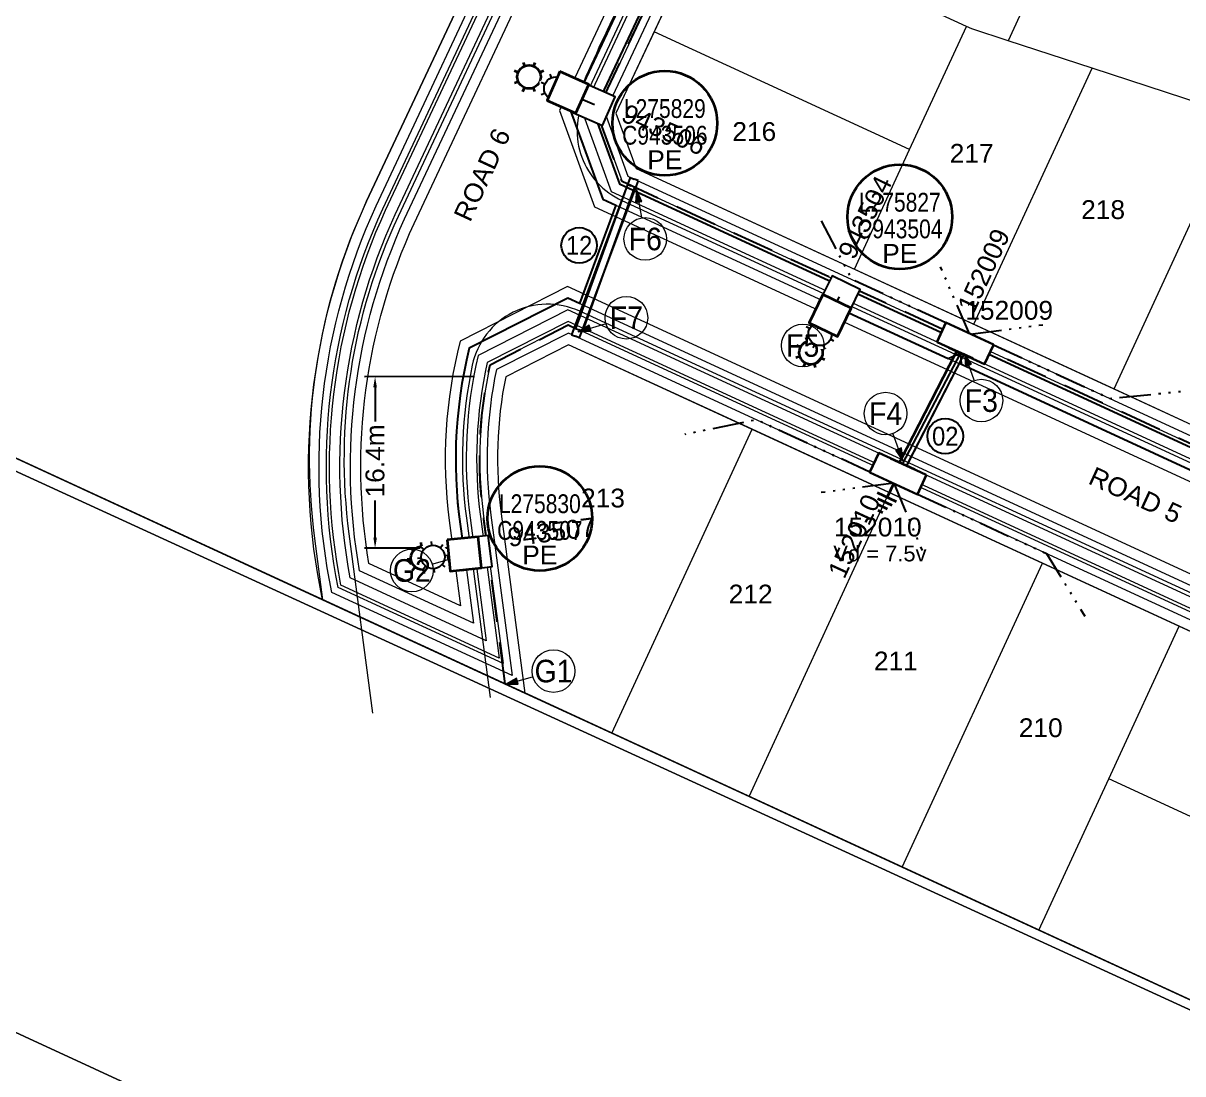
# Model space of a CAD drawing. Header units: metres. Extents: x 0 to 307451, y 0 to 6277344.
# Drawn here: x 304976.5 to 305087.4, y 6275243.7 to 6275344.1 of the extents above; entities that cross this region are included whole.
import ezdxf
from ezdxf import colors
from ezdxf.entities.mleader import LeaderData, LeaderLine
from ezdxf.enums import TextEntityAlignment as Align
from ezdxf.math import Vec2, Vec3

# ---------------------------------------------------------------- set-up
doc = ezdxf.new("R2010")
doc.units = ezdxf.units.M
doc.linetypes.add('IE Trench LV', pattern=[6, 4, -2])
doc.linetypes.add('PHANTOMX2', pattern=[6.6, 3, -0.75, 0.2, -0.75, 0.2, -0.75, 0.2, -0.75])
doc.layers.get('0').update_dxf_attribs({"color": 6})
for name, color, linetype, lineweight in [('_User Miscellaneous1', 30, 'Continuous', 13), ('_User Miscellaneous2', 31, 'Continuous', 13), ('_User_LV_Exist', 5, 'Continuous', 35), ('_User_SL_Exist', 4, 'Continuous', 35), ('Cadastre Developer_SP_NEW', 92, 'Continuous', 15), ('Cadastre Land Parcels_SP_EXT', 118, 'Continuous', 15), ('Cadastre Roads_SP_NEW', 214, 'Continuous', 15)]:
    doc.layers.add(name, color=color, linetype=linetype, lineweight=lineweight)
doc.layers.add('_User Miscellaneous10', color=252, linetype='Continuous', lineweight=13, plot=False, transparency=0.75)
for name, color, linetype in [('Duct_SP_NEW', 2, 'Continuous'), ('Equip_SP_SL_NEW', 2, 'Continuous'), ('Mains_LV_New_R6', 2, 'Cable Z'), ('Mains_LV_New_T84', 2, 'Cable x'), ('Services_SP_NEW_UG', 2, 'IE Trench LV'), ('SupportsUG_SP_LV_NEW', 2, 'Continuous'), ('SupportsUG_SP_LV_SL_NEW', 2, 'Continuous'), ('Trench_SP_NEW', 2, 'Continuous'), ('UG_Details_SP_MISC', 7, 'Continuous')]:
    doc.layers.add(name, color=color, linetype=linetype)
doc.styles.add('ieISOCP', font='arial.ttf', dxfattribs={"height": 1.5})
doc.styles.add('SL_LABEL', font='arial.ttf', dxfattribs={"height": 2})
doc.styles.get("Standard").update_dxf_attribs({"font": 'arial.ttf'})
doc.linetypes.add('Cable New UG', pattern='A,5.5,-0.01,["X",Standard,S=1.8,R=0,X=0,Y=-0.94],-1.7', length=7.21)
doc.linetypes.add('Cable o', pattern='A,3.5,-0.01,["O",Standard,S=1.25,R=0,X=0,Y=-0.63],-1.36', length=4.87)
doc.linetypes.add('Cable x', pattern='A,4.5,-0.01,["X",Standard,S=1.25,R=0,X=0,Y=-0.65],-1.2', length=5.71)
doc.linetypes.add('Cable Z', pattern='A,5,-0.01,["Z",Standard,S=1.5,R=0,X=0,Y=-0.75],-1.3', length=6.31)
doc.dimstyles.new('1.8mm_1_1000', dxfattribs={"dimtxt": 1.8, "dimasz": 2, "dimexe": 1, "dimexo": 3, "dimgap": 0.5, "dimtad": 0, "dimtoh": 1, "dimlfac": -1, "dimzin": 12, "dimdsep": 46, "dimtxsty": 'Standard', "dimcen": 1, "dimclrd": 256, "dimclre": 256, "dimclrt": 256, "dimazin": 3, "dimtfac": 1, "dimtmove": 0, "dimatfit": 3, "dimfxl": 1, "dimtolj": 1, "dimtzin": 0, "dimlwd": -1, "dimlwe": -1, "dimarcsym": 0})

# ---------------------------------------------------------------- blocks, each defined once
blk = doc.blocks.new('PILLAR_NEW')
at = {"width": 0.9}
blk.add_attdef('ASSET_NUM', text='', height=2, dxfattribs=at).set_placement((4, 2), align=Align.MIDDLE_LEFT)
for tag, p, flags in [('SUBURB', (-2, 0), 1), ('STREETNAME', (-1.8, 0), 9), ('PARENT', (-1.6, 0), 9), ('NOTES', (-1.4, 0), 9), ('LOCATION', (-1.2, 0), 9), ('LEGEND', (-1, 0), 9), ('USAGE', (-0.8, 0), 9), ('SUPPORT_TYPE', (-0.6, 0), 9), ('STATE', (-0.4, 0), 9), ('OWNED_BY', (-0.2, 0), 9)]:
    blk.add_attdef(tag, p, '', height=0.2, rotation=270, dxfattribs=dict(flags=flags))
blk.add_wipeout([(1, 2.5), (1, -2.5), (-1, -2.5), (-1, 2.5)])
blk.add_lwpolyline([(-1, 2.5), (-1, -1.25), (-1, 1.25), (-1, -2.5), (1, -2.5), (1, 2.5)], close=True)
blk = doc.blocks.new('*U295')
blk.add_circle((0, 0), 1.7)
at = {"width": 0.9}
blk.add_attdef('CODE', text='', height=1.8, dxfattribs=at).set_placement((0, 0), align=Align.MIDDLE_CENTER)
at = {"flags": 1}
blk.add_attdef('Z', (0, 0), '', height=0.2, dxfattribs=at)
blk = doc.blocks.new('*U331')
at = {"layer": '_User_LV_Exist'}
for p, q in [((2.5, 1), (2.5, -1)), ((3, 0.75), (3, -0.75)), ((3.5, 0.5), (3.5, -0.5)), ((4, 0.25), (4, -0.25))]:
    blk.add_line(p, q, dxfattribs=at)
at = {"width": 0.9}
blk.add_attdef('ASSET_NUM', text='', height=2, dxfattribs=at).set_placement((4, 2), align=Align.MIDDLE_LEFT)
for tag, p, flags in [('SUBURB', (-2, 0), 1), ('STREETNAME', (-1.8, 0), 9), ('PARENT', (-1.6, 0), 9), ('NOTES', (-1.4, 0), 9), ('LOCATION', (-1.2, 0), 9), ('LEGEND', (-1, 0), 9), ('USAGE', (-0.8, 0), 9), ('SUPPORT_TYPE', (-0.6, 0), 9), ('STATE', (-0.4, 0), 9), ('OWNED_BY', (-0.2, 0), 9)]:
    blk.add_attdef(tag, p, '', height=0.2, rotation=270, dxfattribs=dict(flags=flags))
blk.add_wipeout([(1, 2.5), (1, -2.5), (-1, -2.5), (-1, 2.5)])
blk.add_lwpolyline([(-1, 2.5), (-1, -1.25), (-1, 1.25), (-1, -2.5), (1, -2.5), (1, 2.5)], close=True)
at = {"layer": '_User_LV_Exist'}
blk.add_line((1, 0), (2.5, 0), dxfattribs=at)
blk = doc.blocks.new('*D336')
at = {"layer": 'SupportsUG_SP_LV_SL_NEW', "transparency": 16777216}
for p, q in [((305019.64, 6275310.33), (305009.15, 6275310.32)), ((305010.15, 6275309.32), (305010.15, 6275306.05)), ((305010.15, 6275294.92), (305010.15, 6275298.5)), ((305019.64, 6275293.92), (305009.15, 6275293.92))]:
    blk.add_line(p, q, dxfattribs=at)
for points in [[(305010.32, 6275309.32), (305009.98, 6275309.32), (305010.15, 6275310.32)], [(305010.32, 6275294.92), (305009.99, 6275294.92), (305010.15, 6275293.92)]]:
    blk.add_solid(points, dxfattribs=at)
at = {"layer": 'SupportsUG_SP_LV_SL_NEW', "transparency": 16777216, "insert": (305010.15, 6275302.27), "char_height": 1.8, "attachment_point": 5, "rotation": 90.008}
blk.add_mtext('\\A1;16.4m', dxfattribs=at)
blk = doc.blocks.new('COLUMN_NEW')
at = {"width": 0.9, "flags": 8}
blk.add_attdef('ASSET_NUM', text='', height=2, dxfattribs=at).set_placement((4, 2), align=Align.MIDDLE_LEFT)
at = {"flags": 1}
blk.add_attdef('Z', (-2.35, -1.81), '', height=0.2, rotation=270, dxfattribs=at)
at = {"ltscale": 10}
blk.add_wipeout([(-1.5, -1.5), (-1.5, 1.5), (1.5, 1.5), (1.5, -1.5)], dxfattribs=at)
blk.add_lwpolyline([(-1.5, 1.5), (-1.5, -1.5), (1.5, -1.5), (1.5, 1.5)], close=True)
at = {"flags": 9}
for tag, p in [('NOTES', (-2, -1.81)), ('SUBURB', (-1.8, -1.81)), ('STREETNAME', (-1.6, -1.81)), ('LOCATION', (-1.4, -1.81)), ('LEGEND', (-1.2, -1.81)), ('USAGE', (-1, -1.81)), ('STATE', (-0.8, -1.81)), ('OWNED_BY', (-0.6, -1.81)), ('COLUMN_TYPE', (-0.4, -1.81)), ('STREET_CODE', (-0.2, -1.81)), ('STRUCTURE_PLANT_NUMBER', (0.03, -1.81))]:
    blk.add_attdef(tag, text='', height=0.2, rotation=270, dxfattribs=at).set_placement(p, align=Align.MIDDLE_LEFT)
blk = doc.blocks.new('SL_LANTERN_NEW')
at = {"flags": 9}
for tag, p in [('LANTNUMBER', (-1.4, 2.6)), ('LOUTREACH', (-1.4, 2.2)), ('LOUTREACHVOCAB', (-1.4, 2)), ('LRATECODE', (-1.4, 1.8)), ('LREMOVE', (-1.4, 1.6)), ('LREPLACE', (-1.4, 1.4)), ('LTYPE', (-1.4, 1.2)), ('LTYPEVOCAB', (-1.4, 1)), ('LEGEND', (-1.4, 0.8)), ('SUBURB', (-1.4, 0.6)), ('STREETNAME', (-1.4, 0.4)), ('LOCATION', (-1.4, 0.2)), ('LNEW', (-6.4, 0)), ('LMASTVOCAB', (-6.2, 0)), ('LMAST', (-6, 0)), ('LLAMPVOCAB', (-5.8, 0)), ('LLAMP', (-5.6, 0)), ('LEXIST', (-5.4, 0)), ('LCHARGE3PERCENT', (-5.2, 0)), ('LCHARGE3', (-5, 0)), ('LCHARGE2PERCENT', (-4.8, 0)), ('LCHARGE2', (-4.6, 0)), ('LCHARGE1PERCENT', (-4.4, 0)), ('LCHARGE1', (-4.2, 0)), ('LCATEGORY', (-4, 0)), ('LBRACKETVOCAB', (-3.8, 0)), ('LBRACKET', (-3.6, 0)), ('LKINGHEIGHT', (-3.4, 0)), ('CREPLACE', (-3.2, 0)), ('CREMOVE', (-3, 0)), ('CNUMBER', (-2.8, 0)), ('CNEW', (-2.6, 0)), ('CEXIST', (-2.4, 0)), ('USAGE', (-2.2, 0)), ('STATE', (-2, 0)), ('OWNED_BY', (-1.8, 0)), ('ORIENTATION', (-1.6, 0)), ('OPERATING_VOLTAGE', (-1.4, 0)), ('MAINTAINED_BY', (-1.4, -0.66)), ('NOTES', (-1.4, 0)), ('NO_PHASES', (-1.2, 0)), ('LANTERN_TYPE', (-1, 0)), ('LANTERN_PURPOSE', (-0.8, 0)), ('CONTROL_TYPE', (-0.6, 0)), ('CONSTRUCTED_VOLTAGE', (-0.4, 0))]:
    blk.add_attdef(tag, text='', height=0.2, rotation=270, dxfattribs=at).set_placement(p, align=Align.MIDDLE_LEFT)
at = {"style": 'SL_LABEL', "flags": 8}
blk.add_attdef('ASSET_NUM', text='', height=1, dxfattribs=at).set_placement((7, 1), align=Align.MIDDLE_LEFT)
for tag, p, height, flags in [('OPERATED_BY', (-1.4, -0.41), 0.2, 9), ('Z', (0, 0), 0.001, 1)]:
    blk.add_attdef(tag, p, '', height=height, rotation=270, dxfattribs=dict(flags=flags))
at = {"style": 'SL_LABEL', "flags": 9}
blk.add_attdef('STREET_CODE', text='', height=0.001, rotation=270, dxfattribs=at).set_placement((0, 0), align=Align.MIDDLE_LEFT)
at = {"flags": 8}
blk.add_attdef('LNUMBER', text='', height=1, dxfattribs=at).set_placement((7, -1), align=Align.MIDDLE_LEFT)
blk.add_wipeout([(5.69, 0), (5.06, -1.06), (4, -1.69), (2.94, -1.06), (2.31, 0), (2.94, 1.06), (4, 1.69), (5.06, 1.06)])
for p, q in [((4, 1.5), (4, 1.12)), ((0, 0), (2.88, 0)), ((2.94, 1.06), (3.2, 0.8)), ((5.06, 1.06), (4.8, 0.8)), ((2.94, -1.06), (3.2, -0.8)), ((5.06, -1.06), (4.8, -0.8)), ((5.13, 0), (5.5, 0)), ((4, -1.12), (4, -1.5))]:
    blk.add_line(p, q)
blk.add_circle((4, 0), 1.12)
blk = doc.blocks.new('*U200')
at = {"ltscale": 0.1}
blk.add_circle((0, 0), 5, dxfattribs=at)
at = {"insert": (0, -2.6), "char_height": 1.8, "attachment_point": 2}
blk.add_mtext('PE', dxfattribs=at)
at = {"width": 0.8}
blk.add_attdef('SNUMBER', text='', height=1.8, dxfattribs=at).set_placement((0, 0.5), align=Align.CENTER)
at = {"flags": 1}
blk.add_attdef('Z', (0, 0), '', height=0.2, dxfattribs=at)
at = {"width": 0.8}
blk.add_attdef('CNUMBER', text='', height=1.8, dxfattribs=at).set_placement((0, -0.25), align=Align.TOP_CENTER)
blk = doc.blocks.new('*U350')
h = blk.add_hatch(color=256)
h.dxf.hatch_style = 1
h.paths.add_polyline_path([(-2.453, 1.745), (-2.131, 2.127), (-3.056, 2.581)])
blk.add_line((-3.056, 2.581), (-1.337, 1.129))
at = {"flags": 128}
blk.add_lwpolyline([(-2.453, 1.745), (-2.131, 2.127), (-3.056, 2.581), (-2.453, 1.745)], dxfattribs=at)
blk.add_circle((0, 0), 1.7)
at = {"width": 0.9}
blk.add_attdef('CODE', text='', height=1.8, dxfattribs=at).set_placement((0, 0), align=Align.MIDDLE_CENTER)
at = {"flags": 1}
blk.add_attdef('Z', (0, 0), '', height=0.2, dxfattribs=at)
blk = doc.blocks.new('*U354')
h = blk.add_hatch(color=256)
h.dxf.hatch_style = 1
h.paths.add_polyline_path([(2.46, -1.735), (2.139, -2.118), (3.066, -2.568)])
blk.add_line((3.066, -2.568), (1.342, -1.124))
at = {"flags": 128}
blk.add_lwpolyline([(2.46, -1.735), (2.139, -2.118), (3.066, -2.568), (2.46, -1.735)], dxfattribs=at)
blk.add_circle((0, 0), 1.7)
at = {"width": 0.9}
blk.add_attdef('CODE', text='', height=1.8, dxfattribs=at).set_placement((0, 0), align=Align.MIDDLE_CENTER)
at = {"flags": 1}
blk.add_attdef('Z', (0, 0), '', height=0.2, dxfattribs=at)
blk = doc.blocks.new('*U355')
h = blk.add_hatch(color=256)
h.dxf.hatch_style = 1
h.paths.add_polyline_path([(0.356, 2.989), (0.846, 2.889), (0.802, 3.919)])
blk.add_line((0.802, 3.919), (0.351, 1.714))
at = {"flags": 128}
blk.add_lwpolyline([(0.356, 2.989), (0.846, 2.889), (0.802, 3.919), (0.356, 2.989)], dxfattribs=at)
blk.add_circle((0, 0), 1.7)
at = {"width": 0.9}
blk.add_attdef('CODE', text='', height=1.8, dxfattribs=at).set_placement((0, 0), align=Align.MIDDLE_CENTER)
at = {"flags": 1}
blk.add_attdef('Z', (0, 0), '', height=0.2, dxfattribs=at)
blk = doc.blocks.new('*U356')
h = blk.add_hatch(color=256)
h.dxf.hatch_style = 1
h.paths.add_polyline_path([(-2.125, 2.132), (-1.743, 2.455), (-2.578, 3.058)])
blk.add_line((-2.578, 3.058), (-1.128, 1.338))
at = {"flags": 128}
blk.add_lwpolyline([(-2.125, 2.132), (-1.743, 2.455), (-2.578, 3.058), (-2.125, 2.132)], dxfattribs=at)
blk.add_circle((0, 0), 1.7)
at = {"width": 0.9}
blk.add_attdef('CODE', text='', height=1.8, dxfattribs=at).set_placement((0, 0), align=Align.MIDDLE_CENTER)
at = {"flags": 1}
blk.add_attdef('Z', (0, 0), '', height=0.2, dxfattribs=at)
blk = doc.blocks.new('*U357')
h = blk.add_hatch(color=256)
h.dxf.hatch_style = 1
h.paths.add_polyline_path([(-1.895, -2.339), (-2.256, -1.993), (-2.768, -2.888)])
blk.add_line((-2.768, -2.888), (-1.211, -1.263))
at = {"flags": 128}
blk.add_lwpolyline([(-1.895, -2.339), (-2.256, -1.993), (-2.768, -2.888), (-1.895, -2.339)], dxfattribs=at)
blk.add_circle((0, 0), 1.7)
at = {"width": 0.9}
blk.add_attdef('CODE', text='', height=1.8, dxfattribs=at).set_placement((0, 0), align=Align.MIDDLE_CENTER)
at = {"flags": 1}
blk.add_attdef('Z', (0, 0), '', height=0.2, dxfattribs=at)
blk = doc.blocks.new('*U358')
h = blk.add_hatch(color=256)
h.dxf.hatch_style = 1
h.paths.add_polyline_path([(1.882, 2.349), (2.245, 2.005), (2.752, 2.903)])
blk.add_line((2.752, 2.903), (1.204, 1.27))
at = {"flags": 128}
blk.add_lwpolyline([(1.882, 2.349), (2.245, 2.005), (2.752, 2.903), (1.882, 2.349)], dxfattribs=at)
blk.add_circle((0, 0), 1.7)
at = {"width": 0.9}
blk.add_attdef('CODE', text='', height=1.8, dxfattribs=at).set_placement((0, 0), align=Align.MIDDLE_CENTER)
at = {"flags": 1}
blk.add_attdef('Z', (0, 0), '', height=0.2, dxfattribs=at)
blk = doc.blocks.new('*U346')
h = blk.add_hatch(color=256)
h.dxf.hatch_style = 1
h.paths.add_polyline_path([(-1.919, -2.32), (-2.276, -1.97), (-2.797, -2.86)])
blk.add_line((-2.797, -2.86), (-1.224, -1.251))
at = {"flags": 128}
blk.add_lwpolyline([(-1.919, -2.32), (-2.276, -1.97), (-2.797, -2.86), (-1.919, -2.32)], dxfattribs=at)
blk.add_circle((0, 0), 1.7)
at = {"width": 0.9}
blk.add_attdef('CODE', text='', height=1.8, dxfattribs=at).set_placement((0, 0), align=Align.MIDDLE_CENTER)
at = {"flags": 1}
blk.add_attdef('Z', (0, 0), '', height=0.2, dxfattribs=at)

msp = doc.modelspace()

# ---------------------------------------------------------------- linework, layer by layer
at = {"layer": 'Cadastre Developer_SP_NEW', "ltscale": 0.5, "transparency": 33554687, "flags": 128}
for points in [[(305067.1935, 6275343.5888), (305066.6816, 6275343.8249), (305042.9892, 6275354.7545)], [(305038.6885, 6275347.2709), (305036.8274, 6275343.3024), (305033.1805, 6275335.526)], [(305073.0309, 6275347.6061), (305070.655, 6275342.4558)], [(305055.9711, 6275320.6074), (305061.2445, 6275332.0386), (305066.6816, 6275343.8249)], [(305061.2445, 6275332.0386), (305036.8274, 6275343.3024)], [(305106.5911, 6275330.6932), (305092.8131, 6275335.203), (305078.7003, 6275339.8224), (305070.655, 6275342.4558), (305067.1935, 6275343.5888)], [(305067.4033, 6275315.3336), (305078.7003, 6275339.8224)], [(305033.1805, 6275335.526), (305035.1143, 6275330.2289)], [(305080.7969, 6275309.155), (305092.8131, 6275335.203)], [(305028.6543, 6275313.386), (305022.6369, 6275310.3263)], [(305032.7925, 6275276.2362), (305046.197, 6275305.2934)], [(305045.9046, 6275270.1874), (305059.309, 6275299.2447)], [(305022.2022, 6275297.2259), (305024.4689, 6275280.076)], [(305060.5512, 6275263.4308), (305073.9557, 6275292.488)], [(305073.6179, 6275257.403), (305080.2908, 6275271.868), (305087.0223, 6275286.4602)], [(305105.0983, 6275260.424), (305080.2908, 6275271.868)]]:
    msp.add_lwpolyline(points, dxfattribs=at)
msp.add_lwpolyline([(305022.6369, 6275310.3263, 0.08248011), (305022.2022, 6275297.2259)], format="xyb", dxfattribs=at)
at = {"layer": 'Cadastre Developer_SP_NEW', "linetype": 'Continuous'}
msp.add_lwpolyline([(305298.376, 6275098.567), (304918.877, 6275273.903), (304895.123, 6275228.846), (304996.403, 6275181.508), (305093.191, 6275137.202), (305277.31, 6275052.921), (305298.376, 6275098.567)], close=True, dxfattribs=at)
at = {"layer": 'Cadastre Land Parcels_SP_EXT', "linetype": 'Continuous'}
msp.add_lwpolyline([(305298.376, 6275098.567), (304918.877, 6275273.903), (304895.123, 6275228.846), (304996.403, 6275181.508), (305093.191, 6275137.202), (305277.31, 6275052.921), (305298.376, 6275098.567)], close=True, dxfattribs=at)
at = {"layer": 'Duct_SP_NEW'}
for p, q in [((305034.5444, 6275329.3579), (305028.9222, 6275314.3311)), ((305034.5444, 6275329.3579), (305034.9191, 6275329.2177)), ((305035.2937, 6275329.0775), (305034.9191, 6275329.2177)), ((305035.2937, 6275329.0775), (305029.6715, 6275314.0507)), ((305028.9222, 6275314.3311), (305029.2968, 6275314.1909)), ((305029.6715, 6275314.0507), (305029.2968, 6275314.1909)), ((305059.7912, 6275301.2439), (305066.21, 6275313.7008)), ((305066.21, 6275313.7008), (305066.5656, 6275313.5175)), ((305060.5024, 6275300.8775), (305066.9211, 6275313.3343)), ((305066.9211, 6275313.3343), (305066.5656, 6275313.5175)), ((305059.7912, 6275301.2439), (305060.1468, 6275301.0607)), ((305060.5024, 6275300.8775), (305060.1468, 6275301.0607))]:
    msp.add_line(p, q, dxfattribs=at)
at = {"layer": 'Mains_LV_New_R6', "color": 4, "linetype": 'Cable o', "flags": 128}
msp.add_lwpolyline([(305040.4262, 6275356.3221), (305038.9291, 6275355.7955, 0.03229593), (305030.102, 6275338.4616)], format="xyb", dxfattribs=at)
at = {"layer": 'Mains_LV_New_T84', "color": 6, "linetype": 'Cable New UG', "ltscale": 0.7, "flags": 128}
for points in [[(305060.5657, 6275301.9688), (305066.1467, 6275312.6095)], [(305068.8356, 6275312.4703), (305115.6522, 6275290.8733), (305122.5145, 6275293.403), (305129.5046, 6275308.5558)]]:
    msp.add_lwpolyline(points, dxfattribs=at)
at = {"layer": 'Services_SP_NEW_UG', "color": 2, "linetype": 'PHANTOMX2', "flags": 128}
for points in [[(305066.9844, 6275314.4256), (305064.1886, 6275320.843)], [(305067.0523, 6275314.3943), (305073.9939, 6275315.2961)], [(305069.2545, 6275313.3784), (305080.378, 6275308.247), (305087.344, 6275308.9361)], [(305057.4578, 6275301.1999), (305046.6221, 6275306.1985), (305039.7623, 6275304.8049)], [(305059.7279, 6275300.1527), (305052.7875, 6275299.2411)], [(305059.7279, 6275300.1527), (305062.4337, 6275293.6968)], [(305061.998, 6275299.1055), (305074.3394, 6275293.4122), (305077.9841, 6275287.4359)]]:
    msp.add_lwpolyline(points, dxfattribs=at)
at = {"layer": 'Trench_SP_NEW', "linetype": 'IE Trench LV', "flags": 128}
msp.add_lwpolyline([(305130.3842, 6275311.1786), (305128.7449, 6275307.6251), (305122.2941, 6275293.6415), (305115.665, 6275291.1978), (305068.9613, 6275312.7427)], dxfattribs=at)
at = {"layer": 'UG_Details_SP_MISC'}
for p, q in [((305034.2873, 6275328.7045), (305029.3063, 6275314.9236)), ((305034.9644, 6275328.4597), (305029.9834, 6275314.6789)), ((305034.2873, 6275328.7045), (305034.6259, 6275328.5821)), ((305034.9644, 6275328.4597), (305034.6259, 6275328.5821)), ((305029.3063, 6275314.9236), (305029.6449, 6275314.8013)), ((305029.9834, 6275314.6789), (305029.6449, 6275314.8013)), ((305066.2455, 6275313.6824), (305059.8268, 6275301.2256)), ((305066.2455, 6275313.6824), (305066.5656, 6275313.5175)), ((305066.8856, 6275313.3526), (305060.4668, 6275300.8958)), ((305066.8856, 6275313.3526), (305066.5656, 6275313.5175)), ((305059.8268, 6275301.2256), (305060.1468, 6275301.0607)), ((305060.4668, 6275300.8958), (305060.1468, 6275301.0607))]:
    msp.add_line(p, q, dxfattribs=at)

# ---------------------------------------------------------------- block references
at = {"layer": '_User Miscellaneous2'}
ref = msp.add_blockref('*U356', (305035.9797, 6275323.4946), dxfattribs=dict(at, xscale=1.2, yscale=1.2, zscale=1.2, rotation=329.9999999999999))
ref.add_attrib('CODE', 'F6', dxfattribs={"layer": '0', "height": 2.16, "width": 0.9}).set_placement((305035.9797, 6275323.4946), align=Align.MIDDLE_CENTER)
ref = msp.add_blockref('*U357', (305034.1719, 6275315.9642), dxfattribs=dict(at, xscale=1.2, yscale=1.2, zscale=1.2, rotation=329.9999999999999))
ref.add_attrib('CODE', 'F7', dxfattribs={"layer": '0', "height": 2.16, "width": 0.9}).set_placement((305034.1719, 6275315.9642), align=Align.MIDDLE_CENTER)
ref = msp.add_blockref('*U346', (305027.2102, 6275282.1766), dxfattribs=dict(at, xscale=1.2, yscale=1.2, zscale=1.2, rotation=329.9999999999999))
ref.add_attrib('CODE', 'G1', dxfattribs={"layer": '0', "height": 2.16, "width": 0.9}).set_placement((305027.2102, 6275282.1766), align=Align.MIDDLE_CENTER)
at = {"layer": '_User_SL_Exist'}
for p, rotation in [((305028.5582, 6275337.4455), 157.3088156476331), ((305053.6465, 6275316.1734), 242.662017843899), ((305018.6756, 6275293.381), 185.5849140764407)]:
    msp.add_blockref('SL_LANTERN_NEW', p, dxfattribs=dict(at, rotation=rotation))
at = {"layer": '_User_SL_Exist', "linetype": 'ByBlock', "lineweight": -2}
ref = msp.add_blockref('*U200', (305025.9017, 6275296.7763), dxfattribs=at)
ref.add_attrib('SNUMBER', 'L275830', dxfattribs={"layer": '0', "height": 1.8, "width": 0.8}).set_placement((305025.9017, 6275297.2763), align=Align.CENTER)
ref.add_attrib('CNUMBER', 'C943507', dxfattribs={"height": 1.8, "width": 0.8}).set_placement((305025.9017, 6275296.5263), align=Align.TOP_CENTER)
at = {"layer": 'Duct_SP_NEW'}
for p, values in [((305029.6541, 6275322.8795), {'CODE': '12'}), ((305064.6557, 6275304.6384), {'CODE': '02'})]:
    msp.add_blockref('*U295', p, dxfattribs=at).add_auto_attribs(values)

# ---------------------------------------------------------------- texts
at = {"layer": '_User Miscellaneous1'}
for s, rotation, p in [('ROAD 6', 65.236944, (305021.1953, 6275329.268)), ('ROAD 5', 335.236944, (305082.4595, 6275298.185))]:
    msp.add_text(s, height=1.8, rotation=rotation, dxfattribs=at).set_placement(p, align=Align.CENTER)
at = {"layer": '_User_LV_Exist'}
for s, rotation, p in [('ROAD 6', 65.236944, (305021.1953, 6275329.268)), ('ROAD 5', 335.236944, (305082.4595, 6275298.185))]:
    msp.add_text(s, height=1.8, rotation=rotation, dxfattribs=at).set_placement(p, align=Align.CENTER)
at = {"layer": '_User_LV_Exist', "color": 6, "linetype": 'Cable New UG', "ltscale": 0.7, "insert": (305053.9583, 6275294.1654), "char_height": 1.5, "attachment_point": 1, "style": 'ieISOCP'}
msp.add_mtext_dynamic_manual_height_columns('Vd = 7.5v', width=9.935506, gutter_width=7.5, heights=[0], dxfattribs=at)
at = {"layer": 'Cadastre Developer_SP_NEW', "linetype": 'Continuous', "lineweight": -3, "char_height": 1.8, "attachment_point": 5}
for s, insert in [('{\\fSwis721 BT|b0|i0|c0|p34;216}', (305046.3993, 6275333.7549)), ('{\\fSwis721 BT|b0|i0|c0|p34;217}', (305067.1822, 6275331.6822)), ('{\\fSwis721 BT|b0|i0|c0|p34;218}', (305079.7486, 6275326.2887)), ('{\\fSwis721 BT|b0|i0|c0|p34;213}', (305031.9419, 6275298.709)), ('{\\fSwis721 BT|b0|i0|c0|p34;212}', (305046.0508, 6275289.5404)), ('{\\fSwis721 BT|b0|i0|c0|p34;211}', (305059.9301, 6275283.1377)), ('{\\fSwis721 BT|b0|i0|c0|p34;210}', (305073.7868, 6275276.7455))]:
    msp.add_mtext(s, dxfattribs=dict(at, insert=insert))

# ---------------------------------------------------------------- next in the draw order: linework, layer by layer
at = {"layer": '_User Miscellaneous10', "ltscale": 0.7, "flags": 128}
for points in [[(305064.222, 6275372.5181, 0.17811097), (305038.6885, 6275347.2709), (305033.1805, 6275335.526), (305035.1143, 6275330.2289), (305115.7377, 6275293.0364), (305121.0454, 6275294.993), (305140.5627, 6275337.3012), (305156.9074, 6275329.7612), (305114.7701, 6275238.419), (305098.4254, 6275245.959), (305110.1543, 6275271.384), (305108.1977, 6275276.6917), (305028.6543, 6275313.386), (305022.6369, 6275310.3263, 0.08248011), (305022.2022, 6275297.2259), (305024.4689, 6275280.076), (305005.1334, 6275288.9957, -0.16163753), (305009.345, 6275327.0936), (305022.3915, 6275354.9136, -0.12566591), (305044.4015, 6275381.6615)], [(305063.8076, 6275373.4282, 0.17811097), (305037.7831, 6275347.6955), (305032.0985, 6275335.5739), (305034.3176, 6275329.4952), (305115.6949, 6275291.9548), (305121.7799, 6275294.198), (305141.0518, 6275335.9743), (305155.5804, 6275329.272), (305114.2809, 6275239.7459), (305099.7523, 6275246.4481), (305111.2358, 6275271.3412), (305108.9927, 6275277.4262), (305028.6331, 6275314.4971), (305021.755, 6275310.9997, 0.08547036), (305021.2108, 6275297.0949), (305023.2397, 6275281.7443), (305006.0092, 6275289.693, -0.15948194), (305010.252, 6275326.6726), (305023.2969, 6275354.489, -0.12566591), (305044.9925, 6275380.8548, -0.12566591)], [(305063.3933, 6275374.3383, 0.17811097), (305036.8777, 6275348.1201), (305031.0165, 6275335.6218), (305033.521, 6275328.7614), (305115.6522, 6275290.8733), (305122.5145, 6275293.403), (305141.541, 6275334.6473), (305154.2535, 6275328.7829), (305113.7918, 6275241.0728), (305101.0793, 6275246.9373), (305112.3174, 6275271.2985), (305109.7877, 6275278.1608), (305028.6119, 6275315.6082), (305020.8793, 6275311.6763, 0.08834661), (305020.2194, 6275296.9638), (305022.0105, 6275283.4126), (305006.8898, 6275290.388, -0.15726843), (305011.1591, 6275326.2516), (305024.2023, 6275354.0644, -0.12566591), (305045.5835, 6275380.0481, -0.12566591)], [(305062.9789, 6275375.2484, 0.17811097), (305035.9723, 6275348.5447), (305029.9344, 6275335.6697), (305032.7243, 6275328.0277), (305115.6094, 6275289.7918), (305123.249, 6275292.608), (305142.0301, 6275333.3204), (305152.9266, 6275328.2937), (305113.3026, 6275242.3997), (305102.4062, 6275247.4264), (305113.3989, 6275271.2557), (305110.5827, 6275278.8953), (305028.5907, 6275316.7192), (305020.0098, 6275312.356, 0.09111599), (305019.228, 6275296.8328), (305020.7813, 6275285.081), (305007.7753, 6275291.0808, -0.15499431), (305012.0662, 6275325.8307), (305025.1077, 6275353.6398, -0.12566591), (305046.1744, 6275379.2414, -0.12566591)], [(305062.5646, 6275376.1585, 0.17811097), (305035.0669, 6275348.9693), (305028.8524, 6275335.7176), (305031.9276, 6275327.2939), (305115.5666, 6275288.7102), (305123.9835, 6275291.8129), (305142.5193, 6275331.9935), (305151.5996, 6275327.8046), (305112.8135, 6275243.7267), (305103.7331, 6275247.9156), (305114.4805, 6275271.2129), (305111.3777, 6275279.6298), (305028.5695, 6275317.8303), (305019.1461, 6275313.0387, 0.09378504), (305018.2366, 6275296.7018), (305019.5521, 6275286.7493), (305008.666, 6275291.7711, -0.15265671), (305012.9733, 6275325.4098), (305026.0131, 6275353.2152, -0.12566591), (305046.7654, 6275378.4347, -0.12566591)], [(305062.1502, 6275377.0686, 0.17811097), (305034.1615, 6275349.3938), (305027.7703, 6275335.7655), (305031.1309, 6275326.5601), (305115.5239, 6275287.6287), (305124.718, 6275291.0179), (305143.0084, 6275330.6666), (305150.2727, 6275327.3154), (305112.3243, 6275245.0536), (305105.06, 6275248.4047), (305115.562, 6275271.1702), (305112.1727, 6275280.3644), (305028.5482, 6275318.9414), (305018.288, 6275313.7242, 0.09635976), (305017.2453, 6275296.5707), (305018.3229, 6275288.4176), (305009.562, 6275292.4591, -0.15025256), (305013.8805, 6275324.9889), (305026.9185, 6275352.7906, -0.12566591), (305047.3563, 6275377.628, -0.12566591)]]:
    msp.add_lwpolyline(points, format="xyb", dxfattribs=at)
at = {"layer": '_User Miscellaneous10', "color": 4, "ltscale": 0.7, "flags": 128}
msp.add_lwpolyline([(305063.5176, 6275374.0653, 0.17811097), (305037.1493, 6275347.9927), (305031.3411, 6275335.6074), (305033.76, 6275328.9815), (305115.665, 6275291.1978), (305122.2941, 6275293.6415), (305141.3942, 6275335.0454), (305154.6516, 6275328.9296), (305113.9385, 6275240.6747), (305100.6812, 6275246.7905), (305111.9929, 6275271.3113), (305109.5492, 6275277.9404), (305028.6183, 6275315.2748), (305021.1414, 6275311.473, 0.08749527), (305020.5168, 6275297.0031), (305022.3792, 6275282.9121), (305006.6251, 6275290.1797, -0.15793872), (305010.887, 6275326.3779), (305023.9307, 6275354.1918, -0.12566591), (305045.4062, 6275380.2901, -0.12566591)], format="xyb", dxfattribs=at)
at = {"layer": 'Cadastre Developer_SP_NEW', "ltscale": 0.5, "transparency": 33554687, "flags": 128}
for points in [[(304990.1501, 6275406.6883), (304943.2591, 6275317.5391), (305005.1334, 6275288.9957), (305024.4689, 6275280.076), (305032.7925, 6275276.2362), (305045.9046, 6275270.1874), (305060.5512, 6275263.4308), (305073.6179, 6275257.403), (305098.4254, 6275245.959), (305114.7701, 6275238.419), (305143.2275, 6275225.2912), (305171.5996, 6275212.2028), (305187.9443, 6275204.6628), (305217.0015, 6275191.2584), (305246.0587, 6275177.8539), (305262.4034, 6275170.3139), (305291.2494, 6275157.0069)], [(305035.1143, 6275330.2289), (305055.9711, 6275320.6074), (305067.4033, 6275315.3336), (305080.7969, 6275309.155), (305093.8726, 6275303.123), (305115.7377, 6275293.0364)], [(305108.1977, 6275276.6917), (305087.0223, 6275286.4602), (305073.9557, 6275292.488), (305059.309, 6275299.2447), (305046.197, 6275305.2934), (305028.6543, 6275313.386)]]:
    msp.add_lwpolyline(points, dxfattribs=at)
msp.add_lwpolyline([(305044.4015, 6275381.6615, 0.1256651), (305022.3916, 6275354.9138), (305009.345, 6275327.0936, 0.14345268), (305004.3573, 6275294.8673), (305005.1334, 6275288.9957)], format="xyb", dxfattribs=at)
at = {"layer": 'Cadastre Developer_SP_NEW', "linetype": 'Continuous'}
msp.add_lwpolyline([(305320.0002, 6275143.7438), (304943.2591, 6275317.5391), (304918.877, 6275273.903), (305298.376, 6275098.567), (305320.0002, 6275143.7438)], close=True, dxfattribs=at)
at = {"layer": 'Cadastre Land Parcels_SP_EXT', "linetype": 'Continuous'}
for points in [[(305361.498, 6275235.346), (304989.289, 6275407.454), (304941.588, 6275316.977), (305319.214, 6275143.722), (305361.498, 6275235.346)], [(305319.214, 6275143.722), (304941.588, 6275316.977), (304918.877, 6275273.903), (305298.376, 6275098.567), (305319.214, 6275143.722)]]:
    msp.add_lwpolyline(points, close=True, dxfattribs=at)
at = {"layer": 'Cadastre Roads_SP_NEW', "ltscale": 0.03}
for points in [[(305009.9452, 6275278.1564), (305007.6785, 6275295.3063, -0.14345268), (305012.378, 6275325.6712), (305025.4247, 6275353.4914, -0.14709754), (305051.0404, 6275382.0797, -0.14709754)], [(305056.8982, 6275372.4165, 0.14693486), (305035.6555, 6275348.6935), (305030.1582, 6275336.9713, 0.41605731), (305033.734, 6275327.1764), (305114.3344, 6275289.9945, 0.41421356), (305124.0873, 6275293.5897), (305143.6046, 6275335.8979)], [(305101.4673, 6275244.5557), (305113.1962, 6275269.9807, 0.41421356), (305109.601, 6275279.7336), (305029.7144, 6275316.5863, 0.48142435), (305019.4444, 6275311.4323, 0.08513484), (305018.881, 6275296.7869), (305021.1478, 6275279.637)]]:
    msp.add_lwpolyline(points, format="xyb", dxfattribs=at)
at = {"layer": 'Mains_LV_New_T84', "color": 6, "linetype": 'Cable New UG', "ltscale": 0.7, "flags": 128}
msp.add_lwpolyline([(305039.8833, 6275353.6623), (305036.8777, 6275348.1201), (305031.0165, 6275335.6218), (305033.521, 6275328.7614), (305064.2955, 6275314.5648)], dxfattribs=at)
at = {"layer": 'Services_SP_NEW_UG', "color": 2, "linetype": 'PHANTOMX2', "flags": 128}
msp.add_lwpolyline([(305064.7143, 6275315.4728), (305055.7327, 6275319.6162), (305052.5211, 6275325.8359)], dxfattribs=at)
at = {"layer": 'Trench_SP_NEW', "linetype": 'IE Trench LV', "flags": 128}
msp.add_lwpolyline([(305064.4211, 6275314.8372), (305033.76, 6275328.9815), (305031.3411, 6275335.6074), (305037.1493, 6275347.9927, -0.02914884), (305040.1309, 6275353.4923)], format="xyb", dxfattribs=at)

# ---------------------------------------------------------------- next in the draw order: dimensions: what is measured, and where the dimension line sits
at = {"layer": 'SupportsUG_SP_LV_SL_NEW'}
dim = msp.add_linear_dim(base=(305010.1511, 6275310.3246), p1=(305022.6392, 6275293.9191), p2=(305022.6369, 6275310.3263), angle=90.007958, text='16.4m', dimstyle='1.8mm_1_1000', override={"dimasz": 1}, dxfattribs=at)
dim.commit()
dim.dimension.update_dxf_attribs({"geometry": '*D336', "text_midpoint": (305010.1522, 6275302.2741), "dimtype": 161})

# ---------------------------------------------------------------- next in the draw order: block references
at = {"layer": '_User_LV_Exist'}
ref = msp.add_blockref('PILLAR_NEW', (305066.5656, 6275313.5175), dxfattribs=dict(at, rotation=65.23555555922385))
ref.add_attrib('ASSET_NUM', '152009', dxfattribs={"layer": '0', "height": 1.8}).set_placement((305066.5741, 6275316.6745), align=Align.MIDDLE_LEFT)
ref = msp.add_blockref('*U331', (305060.1468, 6275301.0607), dxfattribs=dict(at, rotation=245.2355555465961))
ref.add_attrib('ASSET_NUM', '152010', dxfattribs={"layer": '0', "height": 1.8}).set_placement((305054.0072, 6275295.9453), align=Align.MIDDLE_LEFT)
at = {"layer": 'Equip_SP_SL_NEW', "rotation": 185.5849140764407}
msp.add_blockref('SL_LANTERN_NEW', (305019.6714, 6275293.4783), dxfattribs=at)
at = {"layer": 'SupportsUG_SP_LV_SL_NEW'}
ref = msp.add_blockref('COLUMN_NEW', (305031.1115, 6275336.3318), dxfattribs=dict(at, rotation=336.1613895129597))
ref.add_attrib('ASSET_NUM', '943506', dxfattribs={"layer": '0', "height": 1.8, "rotation": 336.16139}).set_placement((305033.9206, 6275335.6473), align=Align.MIDDLE_LEFT)
ref = msp.add_blockref('COLUMN_NEW', (305054.5251, 6275317.9707), dxfattribs=dict(at, rotation=63.88149333647604))
ref.add_attrib('ASSET_NUM', '943504', dxfattribs={"layer": '0', "height": 1.8, "rotation": 63.881493}).set_placement((305055.1379, 6275321.8024), align=Align.MIDDLE_LEFT)

# ---------------------------------------------------------------- next in the draw order: leaders
at = {"layer": 'Cadastre Developer_SP_NEW'}
ml = msp.add_multileader_mtext('Standard', dxfattribs=at)
ml.set_content('{\\C7;STAGE 1 - URS18266}', color=256)
ml.set_leader_properties()
ml.build(insert=Vec2(0, 0))
ml.multileader.update_dxf_attribs({"leader_type": 2, "has_text_frame": 1, "text_left_attachment_type": 2, "text_right_attachment_type": 2, "dogleg_length": 0.01})
ctx = ml.context
ctx.base_point, ctx.char_height, ctx.plane_origin, ctx.plane_x_axis, ctx.plane_y_axis = Vec3(305165.9579, 6275247.5985), 1.8, Vec3(305559.0672, 6276002.8277), Vec3(0.43262949, 0.90157181), Vec3(-0.90157181, 0.43262949)
ctx.left_attachment, ctx.right_attachment, ctx.text_align_type = 2, 2, 1
notes = []
notes.append((ctx, [(0, (0, 0, 0), (0, 0), (1, 0), 1, [])]))
ctx.mtext.insert, ctx.mtext.text_direction, ctx.mtext.rotation, ctx.mtext.width, ctx.mtext.defined_height, ctx.mtext.alignment, ctx.mtext.flow_direction = Vec3(305171.3765, 6275261.0418), Vec3(0.43262949, 0.90157181), 1.12338902, 27.709766, 0.9309, 2, 5
ctx.mtext.has_bg_fill, ctx.mtext.bg_color, ctx.mtext.bg_scale_factor, ctx.mtext.bg_transparency, ctx.mtext.use_window_bg_color = 1, -1073741824, 2, 0, 1
for ctx, leaders in notes:
    for number, flags, end, landing, length, lines in leaders:
        leader = LeaderData()
        leader.index, (leader.has_last_leader_line, leader.has_dogleg_vector, leader.attachment_direction) = number, flags
        leader.last_leader_point, leader.dogleg_vector, leader.dogleg_length = Vec3(end), Vec3(landing), length
        for number, points, colour, breaks in lines:
            line = LeaderLine()
            line.index, line.vertices, line.color, line.breaks = number, Vec3.list(points), colors.encode_raw_color(colour), breaks
            leader.lines.append(line)
        ctx.leaders.append(leader)

# ---------------------------------------------------------------- next in the draw order: linework, layer by layer
at = {"layer": 'Mains_LV_New_R6', "color": 4, "linetype": 'Cable o', "flags": 128}
msp.add_lwpolyline([(305090.8918, 6275300.093), (305066.2097, 6275311.4791), (305066.1467, 6275312.6095)], dxfattribs=at)
at = {"layer": 'Trench_SP_NEW', "linetype": 'IE Trench LV', "flags": 128}
msp.add_lwpolyline([(305022.5811, 6275280.9468), (305020.5621, 6275296.6605, -0.08948176), (305021.1414, 6275311.473), (305028.6183, 6275315.2748), (305029.4144, 6275314.9076)], format="xyb", dxfattribs=at)

# ---------------------------------------------------------------- next in the draw order: block references
at = {"layer": '_User_SL_Exist', "linetype": 'ByBlock', "lineweight": -2}
ref = msp.add_blockref('*U200', (305037.8496, 6275334.5664), dxfattribs=at)
ref.add_attrib('SNUMBER', 'L275829', dxfattribs={"layer": '0', "height": 1.8, "width": 0.8}).set_placement((305037.8496, 6275335.0664), align=Align.CENTER)
ref.add_attrib('CNUMBER', 'C943506', dxfattribs={"height": 1.8, "width": 0.8}).set_placement((305037.8496, 6275334.3164), align=Align.TOP_CENTER)
ref = msp.add_blockref('*U200', (305060.3111, 6275325.6085), dxfattribs=at)
ref.add_attrib('SNUMBER', 'L275827', dxfattribs={"layer": '0', "height": 1.8, "width": 0.8}).set_placement((305060.3111, 6275326.1085), align=Align.CENTER)
ref.add_attrib('CNUMBER', 'C943504', dxfattribs={"height": 1.8, "width": 0.8}).set_placement((305060.3111, 6275325.3585), align=Align.TOP_CENTER)
at = {"layer": 'Equip_SP_SL_NEW'}
for p, rotation in [((305031.1115, 6275336.3318), 157.3088156476331), ((305054.5251, 6275317.9707), 242.6620178438991)]:
    msp.add_blockref('SL_LANTERN_NEW', p, dxfattribs=dict(at, rotation=rotation))
at = {"layer": 'SupportsUG_SP_LV_NEW'}
ref = msp.add_blockref('PILLAR_NEW', (305060.1468, 6275301.0607), dxfattribs=dict(at, rotation=245.2355555465961))
ref.add_attrib('ASSET_NUM', '152010', dxfattribs={"layer": '0', "height": 1.8, "rotation": 65.235556}).set_placement((305054.1894, 6275291.2777), align=Align.MIDDLE_LEFT)

# ---------------------------------------------------------------- next in the draw order: linework, layer by layer
at = {"layer": 'Mains_LV_New_R6', "color": 4, "linetype": 'Cable o', "flags": 128}
msp.add_lwpolyline([(305028.8453, 6275335.7371), (305031.9276, 6275327.2939), (305033.1782, 6275326.717), (305029.6937, 6275317.3117), (305028.5695, 6275317.8303), (305019.1461, 6275313.0387, 0.10205558), (305018.4789, 6275294.8687)], format="xyb", dxfattribs=at)
msp.add_lwpolyline([(305055.4472, 6275316.444), (305064.9257, 6275312.0715), (305066.1467, 6275312.6095)], dxfattribs=at)

# ---------------------------------------------------------------- next in the draw order: block references
at = {"layer": '_User Miscellaneous2'}
ref = msp.add_blockref('*U355', (305051.0324, 6275313.3055), dxfattribs=dict(at, xscale=1.2, yscale=1.2, zscale=1.2, rotation=329.9999999999999))
ref.add_attrib('CODE', 'F5', dxfattribs={"layer": '0', "height": 2.16, "width": 0.9}).set_placement((305051.0324, 6275313.3055), align=Align.MIDDLE_CENTER)
ref = msp.add_blockref('*U354', (305058.9589, 6275306.7977), dxfattribs=dict(at, xscale=1.2, yscale=1.2, zscale=1.2, rotation=329.9999999999999))
ref.add_attrib('CODE', 'F4', dxfattribs={"layer": '0', "height": 2.16, "width": 0.9}).set_placement((305058.9589, 6275306.7977), align=Align.MIDDLE_CENTER)

# ---------------------------------------------------------------- next in the draw order: block references
at = {"layer": '_User_SL_Exist'}
for p, rotation in [((305028.5904, 6275337.5142), 336.1613895129597), ((305053.6465, 6275316.1734), 334.2751049554352)]:
    msp.add_blockref('COLUMN_NEW', p, dxfattribs=dict(at, rotation=rotation))
at = {"layer": 'SupportsUG_SP_LV_NEW'}
ref = msp.add_blockref('PILLAR_NEW', (305066.5656, 6275313.5175), dxfattribs=dict(at, rotation=65.23555555922385))
ref.add_attrib('ASSET_NUM', '152009', dxfattribs={"layer": '0', "height": 1.8, "rotation": 65.235556}).set_placement((305066.5741, 6275316.6745), align=Align.MIDDLE_LEFT)
at = {"layer": 'SupportsUG_SP_LV_SL_NEW'}
ref = msp.add_blockref('COLUMN_NEW', (305019.6714, 6275293.4783), dxfattribs=dict(at, rotation=7.242700061019842))
ref.add_attrib('ASSET_NUM', '943507', dxfattribs={"layer": '0', "height": 1.8, "rotation": 7.2427}).set_placement((305022.8311, 6275294.9418), align=Align.MIDDLE_LEFT)

# ---------------------------------------------------------------- next in the draw order: block references
at = {"layer": '_User Miscellaneous2'}
ref = msp.add_blockref('*U350', (305068.1079, 6275308.0383), dxfattribs=dict(at, xscale=1.2, yscale=1.2, zscale=1.2, rotation=329.9999999999999))
ref.add_attrib('CODE', 'F3', dxfattribs={"layer": '0', "height": 2.16, "width": 0.9}).set_placement((305068.1079, 6275308.0383), align=Align.MIDDLE_CENTER)
ref = msp.add_blockref('*U358', (305013.6698, 6275291.7987), dxfattribs=dict(at, xscale=1.2, yscale=1.2, zscale=1.2, rotation=329.9999999999999))
ref.add_attrib('CODE', 'G2', dxfattribs={"layer": '0', "height": 2.16, "width": 0.9}).set_placement((305013.6698, 6275291.7987), align=Align.MIDDLE_CENTER)

# ---------------------------------------------------------------- next in the draw order: block references
at = {"layer": '_User_SL_Exist', "rotation": 5.832363777288296}
msp.add_blockref('COLUMN_NEW', (305018.6756, 6275293.381), dxfattribs=at)

doc.saveas('drawing.dxf')
